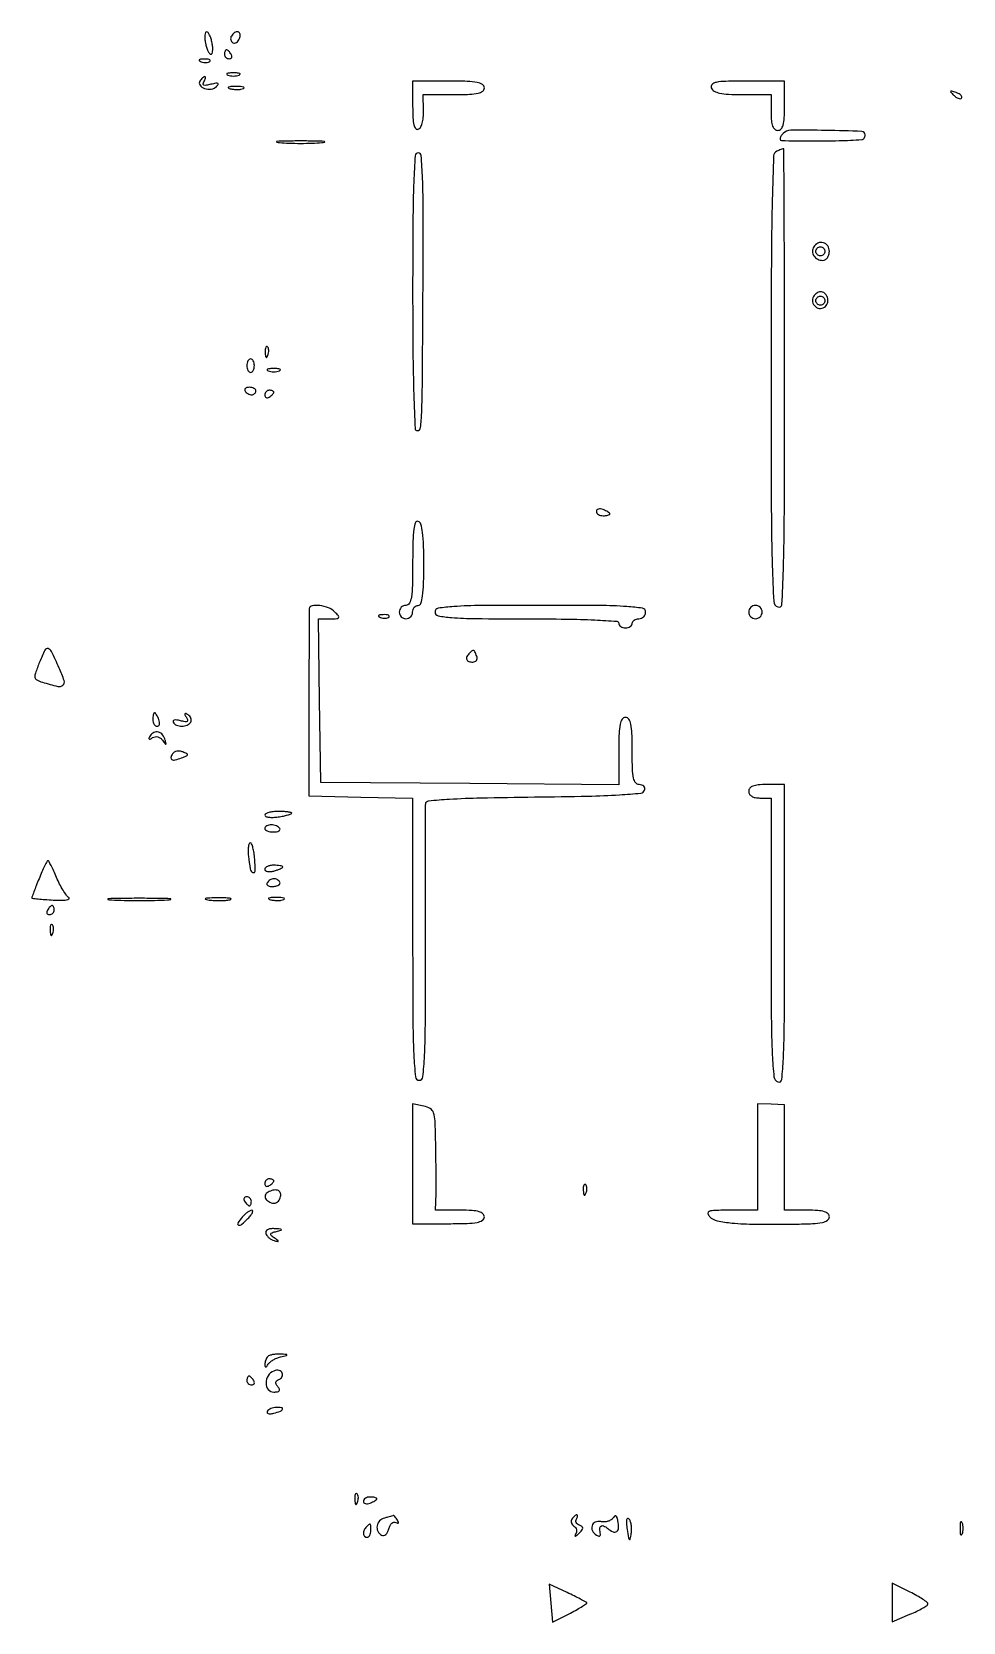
# Model space of a CAD drawing. Extents: x 0 to 448, y 25 to 639.
# Drawn here: x 11 to 218.9, y 25.1 to 380 of the extents above; entities that cross this region are included whole.
import ezdxf

# ---------------------------------------------------------------- set-up
doc = ezdxf.new("R2010")
doc.units = 0
doc.header["$MEASUREMENT"] = 0

msp = doc.modelspace()

# ---------------------------------------------------------------- linework, layer by layer
for points in [[(49.755249, 377.5, 0.027044), (49.99259, 376.542419, 0.039477), (50.31154, 375.734375, 0.045172), (50.659314, 375.160907, 0.238201), (50.977905, 375, 0.312285), (51.23062, 375.174894, 0.063511), (51.363501, 375.734375, 0.046549), (51.374243, 376.541637, 0.027296), (51.244751, 377.5, 0.027044), (51.00741, 378.457581, 0.039477), (50.68846, 379.265625, 0.045172), (50.340686, 379.839093, 0.238201), (50.022095, 380, 0.312285), (49.76938, 379.825106, 0.063511), (49.636499, 379.265625, 0.046549), (49.625757, 378.458363, 0.027296)], [(55.542705, 379.069098, 0.09691), (55.392636, 378.670838, 0.097419), (55.40414, 378.246164, 0.09843), (55.575024, 377.860961, 0.101208), (55.878903, 377.574842, 0.157716), (56.271104, 377.478565, 0.122565), (56.691106, 377.61591, 0.09613), (57.076686, 377.976296, 0.065363), (57.36383, 378.505744, 0.124688), (57.475758, 379.447359, 0.293249), (57.039042, 379.965546, 0.232893), (56.270687, 379.843423, 0.100833)], [(48.8125, 373.316886, 0.051402), (49.359369, 373.160852, 0.05415), (49.916927, 373.123424, 0.060344), (50.402231, 373.202593, 0.126455), (50.729167, 373.395833, 0.296942), (50.77538, 373.614691, 0.208169), (50.592839, 373.799335, 0.077125), (50.112848, 373.910055, 0.028489), (49.416667, 373.921053, 0.018894), (48.670344, 373.862007, 0.168741), (48.37858, 373.720685, 0.470617), (48.395823, 373.538436, 0.054073)], [(54, 375, 0.105053), (54.081062, 374.618444, 0.099167), (54.311086, 374.29375, 0.09642), (54.654762, 374.076123, 0.093332), (55.059017, 374, 0.108972), (55.413961, 374.078288, 0.182303), (55.6254, 374.29375, 0.161196), (55.656512, 374.6179, 0.082592), (55.5, 375, 0.029505), (55.231006, 375.382774, 0.035638), (54.933975, 375.70625, 0.038439), (54.65171, 375.934461, 0.151918), (54.440983, 376, 0.210953), (54.272352, 375.92554, 0.081139), (54.129539, 375.70625, 0.061769), (54.032345, 375.382849, 0.042167)], [(48.495635, 368.992937, 0.310855), (48.54061, 368.079497, 0.153928), (49.535373, 367.379237, 0.108496), (51.044084, 367.240399, 0.166776), (52.211268, 367.811268, 0.057517), (52.578772, 368.274672, 0.469529), (52.50403, 368.498438, 0.143914), (52.060553, 368.536052, 0.013633), (50.987679, 368.286527, -0.021023), (49.952058, 368.061742, -0.127952), (49.410324, 368.106712, -0.347413), (49.242171, 368.372129, -0.112864), (49.402645, 368.842476, 0.029863), (49.641867, 369.286824, 0.062628), (49.761014, 369.659977, 0.119629), (49.747812, 369.903524, 0.330978), (49.618034, 370, 0.141859), (49.383437, 369.932074, 0.041928), (49.082079, 369.704175, 0.038385), (48.770676, 369.378354, 0.033129)], [(54.75, 370.337719, 0.057986), (55.320008, 370.181385, 0.037979), (56, 370.12966, 0.037979), (56.679992, 370.181385, 0.057986), (57.25, 370.337719, 0.174857), (57.459382, 370.525001, 0.447206), (57.398438, 370.693942, 0.078554), (56.89144, 370.810911, 0.017491), (56, 370.842105, 0.017491), (55.10856, 370.810911, 0.078554), (54.601562, 370.693942, 0.447206), (54.540618, 370.525001, 0.174857)], [(55.269032, 367.307009, 0.037336), (56.036634, 367.167106, 0.029507), (56.880008, 367.127736, 0.030339), (57.671085, 367.185595, 0.06278), (58.269032, 367.344063, 0.31318), (58.386009, 367.52287, 0.333666), (58.257153, 367.684921, 0.052471), (57.580113, 367.787295, 0.014395), (56.5, 367.805051, 0.012823), (55.431793, 367.764444, 0.080377), (54.900903, 367.643467, 0.597527), (54.883358, 367.48334, 0.087174)], [(96, 363.416667, 0.011741), (96.061538, 360.796342, 0.047459), (96.287205, 359.215669, 0.110503), (96.680573, 358.41521, 0.313633), (97.246353, 358.248784, 0.190643), (97.73366, 358.658002, 0.053451), (98.117608, 359.595481, 0.044513), (98.365366, 360.863566, 0.030346), (98.429006, 362.332118), (98.365305, 366), (105.182653, 366, 0.008785), (108.690293, 366.061635, 0.04539), (110.613775, 366.305007, 0.105218), (111.629657, 366.766296, 0.238074), (112, 367.5, 0.258593), (111.586019, 368.246922, 0.093584), (110.416667, 368.703125, 0.039364), (108.191484, 368.94137, 0.006994), (104, 369), (96, 369)], [(162.638374, 367.5, 0.178759), (163.262735, 366.788397, 0.071323), (164.498333, 366.331167, 0.04136), (166.484011, 366.07289, 0.011668), (169.606989, 366), (176, 366), (176, 362, 0.020272), (176.076585, 360.111825, 0.069535), (176.34375, 358.916667, 0.128937), (176.815157, 358.249641, 0.176579), (177.5, 358, 0.211442), (178.215544, 358.316753, 0.118311), (178.681818, 359.166667, 0.054498), (178.933383, 360.752068, 0.01212), (179, 363.5), (179, 369), (170.531385, 369, 0.005411), (165.895511, 368.94983, 0.041564), (163.734677, 368.722711, 0.143228), (162.809015, 368.249798, 0.303964)], [(216.733333, 365.875912, 0.043285), (217.246577, 365.441312, 0.063152), (217.768815, 365.162781, 0.082976), (218.220211, 365.072099, 0.20742), (218.526461, 365.193128, 0.278911), (218.59249, 365.461316, 0.120343), (218.395085, 365.789051, 0.070189), (217.940734, 366.133723, 0.036269), (217.293128, 366.435707, 0.008399), (216.336218, 366.78179, 0.286372), (216.111181, 366.729672, 0.400052), (216.106486, 366.536448, 0.011214)], [(66.25, 355.264961, 0.012378), (68.412501, 355.148215, 0.007295), (71, 355.110462, 0.007295), (73.587499, 355.148215, 0.012378), (75.75, 355.264961, 0.075495), (76.33354, 355.401218, 0.793398), (76.314062, 355.529482, 0.016391), (74.405918, 355.617144, 0.003282), (71, 355.639504, 0.003282), (67.594082, 355.617144, 0.016391), (65.685938, 355.529482, 0.793398), (65.66646, 355.401218, 0.075495)], [(178.666667, 357.333333, 0.040581), (178.411546, 357.033062, 0.035664), (178.195833, 356.682694, 0.037366), (178.047151, 356.336704, 0.082983), (178, 356.054561, 0.410985), (178.329898, 355.721003, 0.001277), (184.874343, 355.665504, 0.006685), (191.174778, 355.712406, 0.012631), (196.25, 355.946408, 0.1283), (196.536189, 356.04333, 0.09287), (196.779687, 356.278007, 0.082403), (196.943658, 356.613843, 0.072568), (197, 357, 0.403722), (196.251644, 357.775758, 0.004444), (188.242575, 357.992591, 0.00588), (180.367475, 358.043156, 0.197525)], [(96, 322, 0.002237), (96.059836, 308.623046, 0.005825), (96.258065, 299, 0.001812), (96.528911, 291.452841, 0.402692), (97, 291, 0.378312), (97.748594, 291.661008, 0.021429), (98.020092, 294.994804, 0.007765), (98.174595, 301.746834, 0.000326), (98.335321, 325.749565, 0.001907), (98.366159, 339.584626, 0.009556), (98.205791, 347.332168, 0.008001), (97.924235, 352.37187, 0.393233), (97.25, 352.999565, 0.395349), (96.566775, 352.359706, 0.00622), (96.260077, 346.549996, 0.008397), (96.052811, 337.734449, 0.001678)], [(177.25, 353.337719, 0.296373), (176.550058, 352.338419, 0.002542), (176.258718, 342.524916, 0.005124), (176.052544, 328.155627, 0.001025), (176, 302.523655, 0.000808), (176.046202, 273.938465, 0.006559), (176.260314, 260.844966, 0.006232), (176.594429, 252.881972, 0.29569), (177.5, 251.638374, 0.50786), (178.411837, 252.227247, 0.007019), (178.74551, 259.892595, 0.006628), (178.956225, 272.890998, 0.000738), (179, 302.531385, 0.000455), (178.982039, 322.261692, 0.000761), (178.926562, 338.857903, 0.000025), (178.852914, 353.84602, 0.505362), (178.75, 353.921053, 0.01488), (178.592253, 353.866025, 0.001374), (178.20625, 353.717133, 0.001771), (177.746967, 353.536647, 0.001388)], [(185.5, 332, 0.146325), (185.228266, 330.990666, 0.144467), (185.553147, 329.992115, 0.131205), (186.404587, 329.262677, 0.112333), (187.559017, 329, 0.137622), (188.108519, 329.154167, 0.100183), (188.576711, 329.5875, 0.086062), (188.891917, 330.235643, 0.070352), (189, 331, 0.14817), (188.627782, 332.228473, 0.177865), (187.657809, 332.936213, 0.178179), (186.461727, 332.847111, 0.148632)], [(188, 331, -0.099038), (187.923658, 330.618362, -0.097945), (187.70625, 330.29375, -0.097945), (187.381638, 330.076342, -0.099038), (187, 330, -0.099038), (186.618362, 330.076342, -0.097945), (186.29375, 330.29375, -0.097945), (186.076342, 330.618362, -0.099038), (186, 331, -0.099038), (186.076342, 331.381638, -0.097945), (186.29375, 331.70625, -0.097945), (186.618362, 331.923658, -0.099038), (187, 332, -0.099038), (187.381638, 331.923658, -0.097945), (187.70625, 331.70625, -0.097945), (187.923658, 331.381638, -0.099038)], [(185.446149, 320.912868, 0.190717), (185.236038, 319.735958, 0.171854), (185.875747, 318.67027, 0.175934), (187.03005, 318.260019, 0.197141), (188.112868, 318.712868, 0.144911), (188.633646, 319.671654, 0.134859), (188.568376, 320.789156, 0.143758), (187.952416, 321.666716, 0.169916), (187, 322, 0.100929), (186.613314, 321.921141, 0.052079), (186.179745, 321.680655, 0.048757), (185.768565, 321.328718, 0.053016)], [(188, 320, -0.099038), (187.923658, 319.618362, -0.097945), (187.70625, 319.29375, -0.097945), (187.381638, 319.076342, -0.099038), (187, 319, -0.099038), (186.618362, 319.076342, -0.097945), (186.29375, 319.29375, -0.097945), (186.076342, 319.618362, -0.099038), (186, 320, -0.099038), (186.076342, 320.381638, -0.097945), (186.29375, 320.70625, -0.097945), (186.618362, 320.923658, -0.099038), (187, 321, -0.099038), (187.381638, 320.923658, -0.097945), (187.70625, 320.70625, -0.097945), (187.923658, 320.381638, -0.099038)], [(63.078947, 308.416667, 0.018894), (63.137993, 307.670344, 0.168741), (63.279315, 307.37858, 0.470617), (63.461564, 307.395823, 0.054073), (63.683114, 307.8125, 0.051402), (63.839148, 308.359369, 0.05415), (63.876576, 308.916927, 0.060344), (63.797407, 309.402231, 0.126455), (63.604167, 309.729167, 0.296942), (63.385309, 309.77538, 0.208169), (63.200665, 309.592839, 0.077125), (63.089945, 309.112848, 0.028489)], [(59, 305.5, 0.053595), (59.06169, 304.926139, 0.073362), (59.244792, 304.440625, 0.093122), (59.515341, 304.114688, 0.17482), (59.833333, 304, 0.17482), (60.151326, 304.114688, 0.093122), (60.421875, 304.440625, 0.073362), (60.604977, 304.926139, 0.053595), (60.666667, 305.5, 0.053595), (60.604977, 306.073861, 0.073362), (60.421875, 306.559375, 0.093122), (60.151326, 306.885312, 0.17482), (59.833333, 307, 0.17482), (59.515341, 306.885312, 0.093122), (59.244792, 306.559375, 0.073362), (59.06169, 306.073861, 0.053595)], [(63.75, 304.337719, 0.057986), (64.320008, 304.181385, 0.037979), (65, 304.12966, 0.037979), (65.679992, 304.181385, 0.057986), (66.25, 304.337719, 0.174857), (66.459382, 304.525001, 0.447206), (66.398438, 304.693942, 0.078554), (65.89144, 304.810911, 0.017491), (65, 304.842105, 0.017491), (64.10856, 304.810911, 0.078554), (63.601562, 304.693942, 0.447206), (63.540618, 304.525001, 0.174857)], [(58.603006, 299.833333, 0.071639), (58.869696, 299.514519, 0.05288), (59.243158, 299.244792, 0.053298), (59.660916, 299.061561, 0.076861), (60.059017, 299, 0.087308), (60.418314, 299.063221, 0.094392), (60.723586, 299.244792, 0.100145), (60.927786, 299.515437, 0.112153), (61, 299.833333, 0.170324), (60.888458, 300.151276, 0.094314), (60.572297, 300.421875, 0.074868), (60.100961, 300.604892, 0.055286), (59.543989, 300.666667, 0.05773), (59.023273, 300.606344, 0.124167), (58.66697, 300.421875, 0.190804), (58.528782, 300.149103, 0.16277)], [(63, 298.940983, 0.108972), (63.078288, 298.586039, 0.182303), (63.29375, 298.3746, 0.161196), (63.6179, 298.343488, 0.082592), (64, 298.5, 0.029505), (64.382774, 298.768994, 0.035638), (64.70625, 299.066025, 0.038439), (64.934461, 299.34829, 0.151918), (65, 299.559017, 0.210953), (64.92554, 299.727648, 0.081139), (64.70625, 299.870461, 0.061769), (64.382849, 299.967655, 0.042167), (64, 300, 0.105053), (63.618444, 299.918938, 0.099167), (63.29375, 299.688914, 0.09642), (63.076123, 299.345238, 0.093332)], [(137, 272.968615, 0.152681), (137.115494, 272.599211, 0.098158), (137.440625, 272.284531, 0.08088), (137.926468, 272.07223, 0.062722), (138.5, 272, 0.024748), (139.074824, 272.028469, 0.039339), (139.559375, 272.115447, 0.046727), (139.903916, 272.241071, 0.289661), (140, 272.393011, 0.222225), (139.912889, 272.579329, 0.030693), (139.559375, 272.839659, 0.030395), (139.074558, 273.112506, 0.02136), (138.5, 273.361626, 0.055937), (137.925634, 273.511135, 0.100118), (137.440625, 273.483616, 0.147206), (137.122486, 273.289193, 0.184534)], [(96, 261.583333, -0.005464), (95.944175, 256.474809, -0.033364), (95.71087, 253.847222, -0.079613), (95.262122, 252.466084, -0.281543), (94.5, 252, 0.099038), (93.927543, 251.885486, 0.097945), (93.440625, 251.559375, 0.097945), (93.114514, 251.072457, 0.099038), (93, 250.5, 0.099038), (93.114514, 249.927543, 0.097945), (93.440625, 249.440625, 0.097945), (93.927543, 249.114514, 0.099038), (94.5, 249, 0.099038), (95.072457, 249.114514, 0.097945), (95.559375, 249.440625, 0.097945), (95.885486, 249.927543, 0.099038), (96, 250.5, -0.081934), (96.094515, 251.072903, -0.092189), (96.367188, 251.559388, -0.100661), (96.773233, 251.884681, -0.119246), (97.25, 252.000044, 0.327538), (97.848027, 252.438907, 0.042305), (98.215905, 254.083248, 0.026856), (98.43853, 256.797424, 0.007035), (98.5, 261.165894, 0.007797), (98.433633, 265.421783, 0.024634), (98.204519, 268.26373, 0.032636), (97.837106, 270.124415, 0.252217), (97.25, 270.749184, 0.402495), (96.645452, 270.462376, 0.056804), (96.271718, 268.992747, 0.027934), (96.056125, 266.292959, 0.005958)], [(72.933662, 251.25, 0.020924), (72.906373, 250.662033, 0.000103), (72.880532, 244.698438, 0.000472), (72.85893, 237.91226, 0.000299), (72.845948, 230), (72.824572, 209.5), (84.412286, 209.218265), (96, 208.936529), (96, 177.468265, 0.001356), (96.047521, 159.950487, 0.010191), (96.261555, 151.658725, 0.012781), (96.613428, 146.762978, 0.385991), (97.454514, 146, 0.384748), (98.291604, 146.756058, 0.013754), (98.639616, 151.44193, 0.0106), (98.842373, 159.414618, 0.001412), (98.865965, 176.25, -0.000279), (98.855852, 187.934106, -0.000438), (98.861563, 197.976028, -0.000105), (98.876121, 206.772632, -0.01747), (98.911451, 207.732221, -0.366025), (99.552402, 208.388615, -0.008445), (104.210474, 208.755743, -0.010339), (111.227927, 209.044225, -0.002332), (123.167204, 209.232221, 0.002381), (135.09655, 209.421216, 0.010265), (142.185077, 209.71295, 0.008549), (146.917516, 210.086443, 0.296665), (147.750537, 210.75, 0.126202), (147.784032, 211.225767, 0.143567), (147.579324, 211.632812, 0.123911), (147.156662, 211.905562, 0.081809), (146.583333, 212, -0.231316), (145.78842, 212.388542, -0.113855), (145.302778, 213.434211, -0.044769), (145.058417, 215.485309, -0.007275), (145, 219.5, 0.007659), (144.940222, 223.402218, 0.041714), (144.7, 225.5, 0.098409), (144.241583, 226.603958, 0.250296), (143.5, 227, 0.250856), (142.758057, 226.60276, 0.098088), (142.299782, 225.494537, 0.041552), (142.059698, 223.388396, 0.007612), (142, 219.467219), (142, 211.934439), (108.75, 212.217219), (75.5, 212.5), (75.227441, 230.75), (74.954883, 249), (77.54887, 249, 0.011603), (79.061027, 249.035095, 0.227363), (79.460526, 249.25, 0.345467), (79.447384, 249.623996, 0.021256), (78.642857, 250.5, 0.101766), (77.212812, 251.442171, 0.062359), (75.251983, 251.953677, 0.074173), (73.557561, 251.924097, 0.3417)], [(88.8125, 249.316886, 0.051402), (89.359369, 249.160852, 0.05415), (89.916927, 249.123424, 0.060344), (90.402231, 249.202593, 0.126455), (90.729167, 249.395833, 0.296942), (90.77538, 249.614691, 0.208169), (90.592839, 249.799335, 0.077125), (90.112848, 249.910055, 0.028489), (89.416667, 249.921053, 0.018894), (88.670344, 249.862007, 0.168741), (88.37858, 249.720685, 0.470617), (88.395823, 249.538436, 0.054073)], [(101, 250.5, 0.358821), (101.686378, 249.666708, 0.029936), (104.666667, 249.268293, 0.01614), (110.053506, 249.04858, 0.002122), (121.5, 249, -0.003511), (130.227364, 248.938713, -0.008675), (136.625, 248.737805, -0.003837), (141.56995, 248.458535, -0.395564), (142, 248, 0.148195), (142.115568, 247.618646, 0.098894), (142.440625, 247.29375, 0.082425), (142.926543, 247.074694, 0.064853), (143.5, 247, 0.064853), (144.073457, 247.074694, 0.082425), (144.559375, 247.29375, 0.098894), (144.884432, 247.618646, 0.148195), (145, 248, -0.148195), (145.115568, 248.381354, -0.098894), (145.440625, 248.70625, -0.082425), (145.926543, 248.925306, -0.064853), (146.5, 249, 0.099038), (147.072457, 249.114514, 0.097945), (147.559375, 249.440625, 0.097945), (147.885486, 249.927543, 0.099038), (148, 250.5, 0.368039), (147.279185, 251.34662, 0.024114), (143.833333, 251.734043, 0.014125), (137.689771, 251.952203, 0.001812), (124.5, 252, 0.001812), (111.310229, 251.952203, 0.014125), (105.166667, 251.734043, 0.024114), (101.720815, 251.34662, 0.368039)], [(171, 250.5, 0.099038), (171.114514, 249.927543, 0.097945), (171.440625, 249.440625, 0.097945), (171.927543, 249.114514, 0.099038), (172.5, 249, 0.099038), (173.072457, 249.114514, 0.097945), (173.559375, 249.440625, 0.097945), (173.885486, 249.927543, 0.099038), (174, 250.5, 0.099038), (173.885486, 251.072457, 0.097945), (173.559375, 251.559375, 0.097945), (173.072457, 251.885486, 0.099038), (172.5, 252, 0.099038), (171.927543, 251.885486, 0.097945), (171.440625, 251.559375, 0.097945), (171.114514, 251.072457, 0.099038)], [(12.725416, 239.292687, 0.009305), (11.808925, 236.880815, 0.121723), (11.711928, 235.935737, 0.241576), (12.12343, 235.352013, 0.047227), (13.351437, 234.84968, 0.014952), (16.796611, 233.918388, 0.23784), (17.940408, 234.189699, 0.309843), (18.218336, 235.194044, 0.022503), (17.106165, 238.01161, 0.007058), (15.396057, 241.691109, 0.212389), (14.635034, 242.336098, 0.367994), (13.919756, 242.01605, 0.015774)], [(108.666667, 241.333333, 0.075767), (108.105548, 240.570418, 0.212203), (108.063598, 239.923006, 0.224636), (108.51196, 239.483553, 0.08355), (109.404659, 239.333333, 0.102873), (109.900588, 239.43646, 0.143627), (110.246403, 239.725, 0.141557), (110.384632, 240.158173, 0.098834), (110.29767, 240.666667, 0.015266), (109.888464, 241.642858, 0.191104), (109.605137, 241.915225, 0.269789), (109.269604, 241.868281, 0.029849)], [(38, 226.5, 0.062722), (38.07223, 225.926468, 0.08088), (38.284531, 225.440625, 0.098158), (38.599211, 225.115494, 0.152681), (38.968615, 225, 0.184534), (39.289193, 225.122486, 0.147206), (39.483616, 225.440625, 0.100118), (39.511135, 225.925634, 0.055937), (39.361626, 226.5, 0.02136), (39.112506, 227.074558, 0.030395), (38.839659, 227.559375, 0.030693), (38.579329, 227.912889, 0.222225), (38.393011, 228, 0.289661), (38.241071, 227.903916, 0.046727), (38.115447, 227.559375, 0.039339), (38.028469, 227.074824, 0.024748)], [(45.501863, 226.996985, -0.061444), (45.776826, 226.39877, -0.35714), (45.657778, 226.098918, -0.172211), (45.194981, 226.021503, -0.020113), (44.154992, 226.249218, 0.031261), (43.363101, 226.404205, 0.085703), (42.795696, 226.381374, 0.221554), (42.54813, 226.194238, 0.266299), (42.557637, 225.906741, 0.159204), (43.328824, 225.255248, 0.09829), (44.505361, 225.029276, 0.097893), (45.683139, 225.269691, 0.156432), (46.457295, 225.930902, 0.124968), (46.586571, 226.341636, 0.100781), (46.519692, 226.800911, 0.090333), (46.265683, 227.238779, 0.078004), (45.861803, 227.58541, 0.027946), (45.366446, 227.854545, 0.383164), (45.185871, 227.800659, 0.262202), (45.177531, 227.56986, 0.019211)], [(37.437132, 222.898278, 0.024612), (37.151845, 222.38143, 0.348476), (37.194086, 222.18845, 0.29681), (37.408109, 222.165328, 0.021037), (37.957295, 222.473607, -0.102825), (38.528642, 222.681288, -0.101494), (39.138256, 222.645536, -0.095397), (39.714393, 222.366452, -0.079902), (40.187934, 221.878115, 0.00443), (40.747343, 221.093557, 0.267444), (40.899736, 221.025528, 0.454428), (40.971487, 221.127114, 0.006481), (40.763631, 221.9375, 0.103518), (40.181488, 223.082563, 0.154457), (39.253765, 223.700592, 0.181505), (38.250844, 223.62228, 0.146075)], [(42.43189, 218.889795, 0.071349), (42.052012, 218.01844, 0.364883), (42.256292, 217.574287, 0.173988), (42.97957, 217.505045, 0.024803), (44.426885, 217.95066, 0.011333), (45.530513, 218.379913, 0.246932), (45.74534, 218.638614, 0.348514), (45.617882, 218.894668, 0.017957), (44.70891, 219.28146, 0.063676), (44.032855, 219.446348, 0.070714), (43.361531, 219.426775, 0.080365), (42.797283, 219.233049, 0.132292)], [(171, 210.5, 0.140575), (171.177821, 209.88002, 0.118484), (171.666667, 209.4, 0.088208), (172.456621, 209.09863, 0.04716), (173.5, 209), (176, 209), (176, 177.606989, 0.001376), (176.048415, 160.014357, 0.010346), (176.266529, 151.689803, 0.013787), (176.633482, 146.77066, 0.282785), (177.5, 145.638374, 0.491533), (178.375561, 146.171932, 0.016058), (178.743095, 150.893522, 0.010235), (178.955589, 159.357102, 0.001158), (179, 178.531385), (179, 212), (175, 212, 0.020272), (173.111825, 211.923415, 0.069535), (171.916667, 211.65625, 0.128937), (171.249641, 211.184843, 0.176579)], [(63, 205.173193, 0.314934), (63.202007, 204.88429, 0.055623), (63.88125, 204.7186, 0.042928), (64.850015, 204.677574, 0.025568), (66, 204.786692, 0.011827), (67.149992, 204.983363, 0.018975), (68.11875, 205.211193, 0.013551), (68.876863, 205.442408, 0.322443), (69, 205.613499, 0.360284), (68.87344, 205.766339, 0.014861), (68.11875, 205.886465, 0.019939), (67.150175, 205.97217, 0.012096), (66, 206, 0.026053), (64.850422, 205.940059, 0.041208), (63.88125, 205.757125, 0.049958), (63.196188, 205.492393, 0.282744)], [(63, 202.214286, 0.223398), (63.14145, 201.913499, 0.076248), (63.565933, 201.659375, 0.057994), (64.188845, 201.486054, 0.0389), (64.926581, 201.428571, 0.039538), (65.631456, 201.484398, 0.085489), (66.144585, 201.659375, 0.161426), (66.385718, 201.917433, 0.251349), (66.367564, 202.214286, 0.106803), (66.077588, 202.515511, 0.051141), (65.601322, 202.769196, 0.04742), (65.028204, 202.941764, 0.049465), (64.440983, 203, 0.05256), (63.889664, 202.941884, 0.072414), (63.423289, 202.769196, 0.092326), (63.110023, 202.514141, 0.177669)], [(59.345694, 195.996058, 0.017017), (59.752301, 193.173508, 0.241402), (60.351376, 192.386842, 0.548436), (60.843758, 192.693536, 0.020497), (60.763573, 195.317756, 0.018862), (60.608921, 196.727631, 0.02992), (60.359585, 197.916098, 0.030107), (60.062311, 198.793091, 0.304162), (59.758418, 198.997995, 0.323314), (59.492617, 198.807148, 0.046545), (59.331278, 198.117003, 0.038385), (59.273133, 197.147428, 0.023056)], [(12.60858, 190.979764, 0.001858), (11.992097, 189.422271, 0.00288), (11.472756, 188.072979, 0.000879), (11.031253, 186.899678, 0.090658), (11.000804, 186.729764, 0.380403), (11.088589, 186.631769, 0.002245), (12.396448, 186.488896, 0.007492), (13.929753, 186.35155, 0.004519), (15.750804, 186.232436, 0.014112), (17.508275, 186.183115, 0.037499), (18.759805, 186.277319, 0.116433), (19.292725, 186.491357, 0.527827), (19.288787, 186.767481, -0.089447), (18.723228, 187.308944, -0.019943), (17.977407, 188.425592, -0.020094), (17.208548, 189.804006, -0.018212), (16.525367, 191.285045, 0.008106), (15.903102, 192.70899, 0.012746), (15.318083, 193.908732, 0.006773), (14.79554, 194.881985, 0.272595), (14.59516, 195, 0.278863), (14.395515, 194.879263, 0.006006), (13.855677, 193.819056, 0.012001), (13.252462, 192.520784, 0.007585)], [(63, 193.09362, 0.24384), (63.157535, 192.789795, 0.106581), (63.5875, 192.607123, 0.070464), (64.233678, 192.575635, 0.040966), (65, 192.710251, 0.016817), (65.766387, 192.938458, 0.025621), (66.4125, 193.192243, 0.023188), (66.897136, 193.439563, 0.269386), (67, 193.616631, 0.326917), (66.890445, 193.766282, 0.029396), (66.4125, 193.887385, 0.029316), (65.766644, 193.972329, 0.018041), (65, 194, 0.043375), (64.234359, 193.933456, 0.063112), (63.5875, 193.733751, 0.082769), (63.149557, 193.440102, 0.206609)], [(63.537404, 190.060521, 0.206791), (63.487215, 189.718593, 0.19877), (63.700832, 189.440214, 0.105501), (64.200669, 189.278102, 0.044677), (64.909109, 189.268107, 0.041031), (65.622881, 189.381246, 0.083129), (66.144085, 189.604743, 0.146709), (66.393042, 189.895274, 0.24756), (66.371705, 190.207586, 0.129136), (65.764831, 190.784818, 0.139739), (64.971067, 190.967192, 0.132222), (64.16689, 190.705366, 0.11033)], [(14.5, 184, 0.082592), (14.343488, 183.6179, 0.161196), (14.3746, 183.29375, 0.182303), (14.586039, 183.078288, 0.108972), (14.940983, 183, 0.093332), (15.345238, 183.076123, 0.09642), (15.688914, 183.29375, 0.099167), (15.918938, 183.618444, 0.105053), (16, 184, 0.042167), (15.967655, 184.382849, 0.061769), (15.870461, 184.70625, 0.081139), (15.727648, 184.92554, 0.210953), (15.559017, 185, 0.151918), (15.34829, 184.934461, 0.038439), (15.066025, 184.70625, 0.035638), (14.768994, 184.382774, 0.029505)], [(28.75, 186.259603, 0.008933), (31.595295, 186.148924, 0.005253), (35, 186.11315, 0.005253), (38.404705, 186.148924, 0.008933), (41.25, 186.259603, 0.05623), (42.005917, 186.388651, 0.84375), (41.992188, 186.510348, 0.011824), (39.481976, 186.593461, 0.002363), (35, 186.614641, 0.002363), (30.518024, 186.593461, 0.011824), (28.007812, 186.510348, 0.84375), (27.994083, 186.388651, 0.05623)], [(50.26375, 186.282419, 0.022548), (51.485188, 186.153707, 0.015659), (52.872547, 186.114038, 0.015827), (54.209518, 186.160023, 0.031163), (55.26375, 186.296069, 0.248898), (55.455688, 186.450815, 0.49082), (55.374351, 186.596853, 0.030832), (54.29708, 186.692368, 0.00738), (52.5, 186.713986, 0.006817), (50.711719, 186.684722, 0.040183), (49.780601, 186.581582, 0.720633), (49.761725, 186.438612, 0.075924)], [(64.269032, 186.307009, 0.037336), (65.036634, 186.167106, 0.029507), (65.880008, 186.127736, 0.030339), (66.671085, 186.185595, 0.06278), (67.269032, 186.344063, 0.31318), (67.386009, 186.52287, 0.333666), (67.257153, 186.684921, 0.052471), (66.580113, 186.787295, 0.014395), (65.5, 186.805051, 0.012823), (64.431793, 186.764444, 0.080377), (63.900903, 186.643467, 0.597527), (63.883358, 186.48334, 0.087174)], [(15.078947, 179.416667, 0.018894), (15.137993, 178.670344, 0.168741), (15.279315, 178.37858, 0.470617), (15.461564, 178.395823, 0.054073), (15.683114, 178.8125, 0.051402), (15.839148, 179.359369, 0.05415), (15.876576, 179.916927, 0.060344), (15.797407, 180.402231, 0.126455), (15.604167, 180.729167, 0.296942), (15.385309, 180.77538, 0.208169), (15.200665, 180.592839, 0.077125), (15.089945, 180.112848, 0.028489)], [(96, 127.361328), (96, 114), (104, 114, 0.006994), (108.191484, 114.05863, 0.039364), (110.416667, 114.296875, 0.093584), (111.586019, 114.753078, 0.258593), (112, 115.5, 0.20999), (111.686092, 116.214476, 0.118933), (110.844425, 116.680983, 0.055046), (109.276187, 116.933063, 0.01235), (106.566552, 117), (101.133104, 117), (101.211038, 120.75, 0.005096), (101.231658, 122.697574, 0.00156), (101.223636, 125.640755, 0.001561), (101.19408, 128.935895, 0.001708), (101.144486, 132.133423, 0.005828), (100.998003, 136.9218, 0.068336), (100.666893, 138.754942, 0.178544), (99.925418, 139.693693, 0.09025), (98.5, 140.244751), (96, 140.722656)], [(173, 128.883198), (173, 117), (166.928571, 117, 0.005727), (163.488538, 116.960596, 0.068306), (162.177789, 116.75, 0.382615), (161.900244, 116.291394, 0.15082), (162.274845, 115.582298, 0.14322), (163.980559, 114.648483, 0.032147), (167.28987, 114.141163, 0.020131), (172.499653, 113.893053, 0.004699), (181.25, 113.911139, 0.007486), (185.271165, 114.017474, 0.040222), (187.443523, 114.283407, 0.09317), (188.593653, 114.753507, 0.254537), (189, 115.5, 0.200296), (188.704941, 116.20701, 0.122766), (187.916667, 116.675, 0.058865), (186.460489, 116.930757, 0.014068), (184, 117), (179, 117), (179, 128.760596), (179, 140.521192), (176, 140.643794), (173, 140.766396)], [(63, 122.940983, 0.108972), (63.078288, 122.586039, 0.182303), (63.29375, 122.3746, 0.161196), (63.6179, 122.343488, 0.082592), (64, 122.5, 0.029505), (64.382774, 122.768994, 0.035638), (64.70625, 123.066025, 0.038439), (64.934461, 123.34829, 0.151918), (65, 123.559017, 0.210953), (64.92554, 123.727648, 0.081139), (64.70625, 123.870461, 0.061769), (64.382849, 123.967655, 0.042167), (64, 124, 0.105053), (63.618444, 123.918938, 0.099167), (63.29375, 123.688914, 0.09642), (63.076123, 123.345238, 0.093332)], [(64.25, 121.281721, 0.100346), (63.34205, 120.731978, 0.226321), (63.050008, 120.003325, 0.20382), (63.425267, 119.257352, 0.084242), (64.417241, 118.670131, 0.098143), (64.999271, 118.569774, 0.09773), (65.576524, 118.698709, 0.098152), (66.059598, 119.036534, 0.099941), (66.373567, 119.531117, 0.095836), (66.556278, 120.562575, 0.219843), (66.221881, 121.257363, 0.188714), (65.420639, 121.519674, 0.072063)], [(134.078947, 121.416667, 0.018894), (134.137993, 120.670344, 0.168741), (134.279315, 120.37858, 0.470617), (134.461564, 120.395823, 0.054073), (134.683114, 120.8125, 0.051402), (134.839148, 121.359369, 0.05415), (134.876576, 121.916927, 0.060344), (134.797407, 122.402231, 0.126455), (134.604167, 122.729167, 0.296942), (134.385309, 122.77538, 0.208169), (134.200665, 122.592839, 0.077125), (134.089945, 122.112848, 0.028489)], [(58.5, 119, 0.029505), (58.768994, 118.617226, 0.035638), (59.066025, 118.29375, 0.038439), (59.34829, 118.065539, 0.151918), (59.559017, 118, 0.210953), (59.727648, 118.07446, 0.081139), (59.870461, 118.29375, 0.061769), (59.967655, 118.617151, 0.042167), (60, 119, 0.105053), (59.918938, 119.381556, 0.099167), (59.688914, 119.70625, 0.09642), (59.345238, 119.923877, 0.093332), (58.940983, 120, 0.108972), (58.586039, 119.921712, 0.182303), (58.3746, 119.70625, 0.161196), (58.343488, 119.3821, 0.082592)], [(57.979944, 115.475834, 0.029602), (56.979644, 114.114039, 0.516285), (57.152246, 113.680429, 0.243494), (57.879991, 113.857678, 0.023017), (59.25, 115.166667, 0.023673), (59.861625, 115.871365, 0.055885), (60.228156, 116.461458, 0.131091), (60.297943, 116.837557, 0.391772), (60.122445, 117, 0.119097), (59.699414, 116.897787, 0.03606), (59.131094, 116.552276, 0.033855), (58.528724, 116.05914, 0.031103)], [(63.229167, 111.8125, 0.083716), (63.486119, 111.32936, 0.051259), (63.93099, 110.859668, 0.049672), (64.483253, 110.472989, 0.061964), (65.0625, 110.236369, 0.006245), (65.883463, 110.025388, 0.463998), (65.981894, 110.097126, 0.259758), (65.910906, 110.249429, 0.004118), (65.104853, 110.822592, -0.032742), (64.436316, 111.358083, -0.298389), (64.348381, 111.702414, -0.229818), (64.632069, 111.988203, -0.021658), (65.604853, 112.282722, 0.006467), (66.640866, 112.562331, 0.521889), (66.68734, 112.697028, 0.22271), (66.484252, 112.808705, 0.003705), (65.166667, 112.883999, 0.042093), (64.244487, 112.852206, 0.096945), (63.586756, 112.640151, 0.161951), (63.252833, 112.277744, 0.188473)], [(63.666667, 84.333333, 0.067486), (63.41235, 83.999234, 0.039908), (63.200331, 83.544271, 0.039195), (63.058438, 83.047015, 0.053488), (63.015313, 82.583333, 0.04736), (63.06189, 82.156855, 0.375044), (63.20775, 82.04603, 0.211816), (63.42684, 82.161581, 0.023316), (63.765313, 82.634318, -0.078969), (64.188656, 83.105129, -0.035575), (64.871686, 83.582211, -0.034086), (65.680441, 83.99348, -0.039387), (66.5, 84.268316, 0.001604), (67.872528, 84.615912, 0.380428), (67.939453, 84.715327, 0.357808), (67.848574, 84.799826, 0.001546), (66.416667, 84.883999, 0.030623), (65.570229, 84.879255, 0.032711), (64.749479, 84.770091, 0.034658), (64.063343, 84.582473, 0.112772)], [(59, 79, 0.105053), (59.081062, 78.618444, 0.099167), (59.311086, 78.29375, 0.09642), (59.654762, 78.076123, 0.093332), (60.059017, 78, 0.108972), (60.413961, 78.078288, 0.182303), (60.6254, 78.29375, 0.161196), (60.656512, 78.6179, 0.082592), (60.5, 79, 0.029505), (60.231006, 79.382774, 0.035638), (59.933975, 79.70625, 0.038439), (59.65171, 79.934461, 0.151918), (59.440983, 80, 0.210953), (59.272352, 79.92554, 0.081139), (59.129539, 79.70625, 0.061769), (59.032345, 79.382849, 0.042167)], [(65, 81.115847, 0.156866), (63.746888, 80.058702, 0.140316), (63.275257, 78.418641, 0.172663), (63.775256, 77.008537, 0.225744), (64.994361, 76.428571, 0.033785), (65.841122, 76.485853, 0.198297), (66.218484, 76.705239, 0.282113), (66.255729, 77.066475, 0.06146), (65.902866, 77.61704, -0.052126), (65.535312, 78.167697, -0.154518), (65.455909, 78.609568, -0.194082), (65.648826, 78.952675, -0.08859), (66.108262, 79.202754, 0.09008), (66.532795, 79.435464, 0.098739), (66.832427, 79.796402, 0.103905), (66.960957, 80.22877, 0.110675), (66.9, 80.665847, 0.142789), (66.631452, 81.024521, 0.103339), (66.176875, 81.237696, 0.087143), (65.603293, 81.27141, 0.068719)], [(63.557637, 72.093259, 0.236417), (63.53149, 71.80112, 0.238295), (63.749762, 71.606613, 0.095442), (64.266748, 71.570513, 0.033809), (64.99862, 71.70989, 0.020231), (66.475053, 72.160521, 0.209047), (66.930595, 72.583925, 0.493596), (66.747863, 72.912738, 0.036651), (65.559017, 73, 0.056553), (64.966253, 72.93274, 0.049897), (64.376706, 72.733645, 0.052741), (63.877374, 72.440555, 0.095554)], [(83.078947, 52.416667, 0.018894), (83.137993, 51.670344, 0.168741), (83.279315, 51.37858, 0.470617), (83.461564, 51.395823, 0.054073), (83.683114, 51.8125, 0.051402), (83.839148, 52.359369, 0.05415), (83.876576, 52.916927, 0.060344), (83.797407, 53.402231, 0.126455), (83.604167, 53.729167, 0.296942), (83.385309, 53.77538, 0.208169), (83.200665, 53.592839, 0.077125), (83.089945, 53.112848, 0.028489)], [(85, 52.031385, 0.184534), (85.122486, 51.710807, 0.147206), (85.440625, 51.516384, 0.100118), (85.925634, 51.488865, 0.055937), (86.5, 51.638374, 0.02136), (87.074558, 51.887494, 0.030395), (87.559375, 52.160341, 0.030693), (87.912889, 52.420671, 0.222225), (88, 52.606989, 0.289661), (87.903916, 52.758929, 0.046727), (87.559375, 52.884553, 0.039339), (87.074824, 52.971531, 0.024748), (86.5, 53, 0.062722), (85.926468, 52.92777, 0.08088), (85.440625, 52.715469, 0.098158), (85.115494, 52.400789, 0.152681)], [(85.666667, 46.333333, 0.091591), (85.164473, 45.603555, 0.123462), (85.025933, 44.817117, 0.174374), (85.283311, 44.235448, 0.205037), (85.833333, 44, 0.17482), (86.151326, 44.114688, 0.093122), (86.421875, 44.440625, 0.073362), (86.604977, 44.926139, 0.053595), (86.666667, 45.5, 0.008529), (86.647399, 46.629444, 0.21365), (86.514261, 46.901518, 0.366638), (86.276742, 46.899594, 0.018617)], [(89.75, 48.310674, 0.132682), (88.626019, 47.667971, 0.154242), (88.057886, 46.580593, 0.158766), (88.225303, 45.388334, 0.141638), (89.067308, 44.458401, 0.188876), (89.516884, 44.37649, 0.133763), (89.98161, 44.606206, 0.09298), (90.393504, 45.136553, 0.054839), (90.680998, 45.888137, -0.053363), (90.966447, 46.641003, -0.090962), (91.372621, 47.174795, -0.132287), (91.828716, 47.409854, -0.193979), (92.268199, 47.334244, 0.04321), (92.644789, 47.14427, 0.359992), (92.813802, 47.198457, 0.255846), (92.828445, 47.411898, 0.030291), (92.595492, 47.845492, 0.015476), (92.30819, 48.279709, 0.025273), (92.035463, 48.626788, 0.022763), (91.801494, 48.87194, 0.33947), (91.690983, 48.883999, -0.061971), (91.550953, 48.82112, -0.002764), (91.042039, 48.667734, -0.004618), (90.434311, 48.494311, -0.003282)], [(131.542705, 48.069098, 0.110145), (131.402413, 47.665018, 0.099917), (131.439712, 47.224179, 0.094986), (131.649431, 46.814355, 0.088941), (132, 46.5, -0.109335), (132.343329, 46.166165, -0.09558), (132.53453, 45.702384, -0.090925), (132.544505, 45.180214, -0.087558), (132.369607, 44.680902, 0.057442), (132.226072, 44.338388, 0.583065), (132.311634, 44.250796, 0.115854), (132.592613, 44.400416, 0.014397), (133.103296, 44.875, 0.02621), (133.759232, 45.592188, 0.154212), (133.947145, 46.059405, 0.255167), (133.787555, 46.413642, 0.074272), (133.243769, 46.71041, -0.079857), (132.806599, 46.955333, -0.109199), (132.522598, 47.304236, -0.126116), (132.436046, 47.701031, -0.130084), (132.552786, 48.08541, 0.038267), (132.734228, 48.436428, 0.082527), (132.805118, 48.731339, 0.15711), (132.758475, 48.921566, 0.26032), (132.618034, 49, 0.135141), (132.386195, 48.936173, 0.044085), (132.095906, 48.726548, 0.040197), (131.799758, 48.425331, 0.035762)], [(140.705511, 48.311467, -0.11576), (140.273264, 47.884849, -0.065204), (139.596219, 47.584019, -0.059623), (138.791391, 47.446859, -0.060059), (137.978972, 47.50405, 0.150107), (136.748447, 47.370963, 0.218108), (136.026764, 46.573543, 0.200377), (136.127922, 45.445313, 0.133862), (137.024777, 44.484687, 0.051817), (137.40829, 44.299413, 0.140879), (137.706461, 44.279533, 0.239867), (137.874632, 44.416693, 0.148011), (137.906356, 44.67567, -0.038031), (137.78414, 45.945214, -0.232096), (138.054641, 46.52555, -0.29694), (138.613527, 46.582311, -0.054214), (139.524166, 45.979944, 0.066913), (140.720465, 45.23143, 0.271808), (141.54111, 45.318184, 0.233186), (141.953028, 46.116217, 0.053479), (141.814936, 47.671731, 0.029231), (141.612277, 48.45287, 0.185961), (141.359209, 48.76581, 0.324803), (141.061431, 48.734414, 0.069157)], [(143.881162, 45.781418, 0.003467), (144.209184, 43.884406, 0.152988), (144.39376, 43.531401, 0.599836), (144.570202, 43.585054, 0.009743), (144.797245, 44.865335, 0.039733), (144.871906, 45.838071, 0.040388), (144.790931, 46.804952, 0.043618), (144.579167, 47.629233, 0.112154), (144.253246, 48.146754, 0.318785), (143.944935, 48.199105, 0.246244), (143.735621, 47.917335, 0.063014), (143.71055, 47.0865, 0.01715)], [(218.157895, 46, 0.017491), (218.189089, 45.10856, 0.078554), (218.306058, 44.601562, 0.447206), (218.474999, 44.540618, 0.174857), (218.662281, 44.75, 0.057986), (218.818615, 45.320008, 0.037979), (218.87034, 46, 0.037979), (218.818615, 46.679992, 0.057986), (218.662281, 47.25, 0.174857), (218.474999, 47.459382, 0.447206), (218.306058, 47.398438, 0.078554), (218.189089, 46.89144, 0.017491)], [(126.848321, 29.31923), (127.196642, 25.059671), (131.195226, 27.099597, 0.009067), (132.704108, 27.904178, 0.015917), (133.917323, 28.631152, 0.0106), (134.835538, 29.249772, 0.482859), (134.846905, 29.448825, 0.062003), (134.577546, 29.634813, 0.002088), (133.426903, 30.22843, 0.00392), (132.057754, 30.914071, 0.002719), (130.5, 31.668458), (126.5, 33.578789)], [(203, 29.448802), (203, 25.148524), (206.989829, 26.824262, 0.012774), (208.519456, 27.51319, 0.019275), (209.810634, 28.197367, 0.014584), (210.809745, 28.816795, 0.247605), (210.989829, 29.145497, 0.242216), (210.821414, 29.485829, 0.013538), (209.822012, 30.182723, 0.018389), (208.532045, 30.964885, 0.012212), (207, 31.770037), (203, 33.749079)]]:
    msp.add_lwpolyline(points, format="xyb", close=True)

doc.saveas('drawing.dxf')
